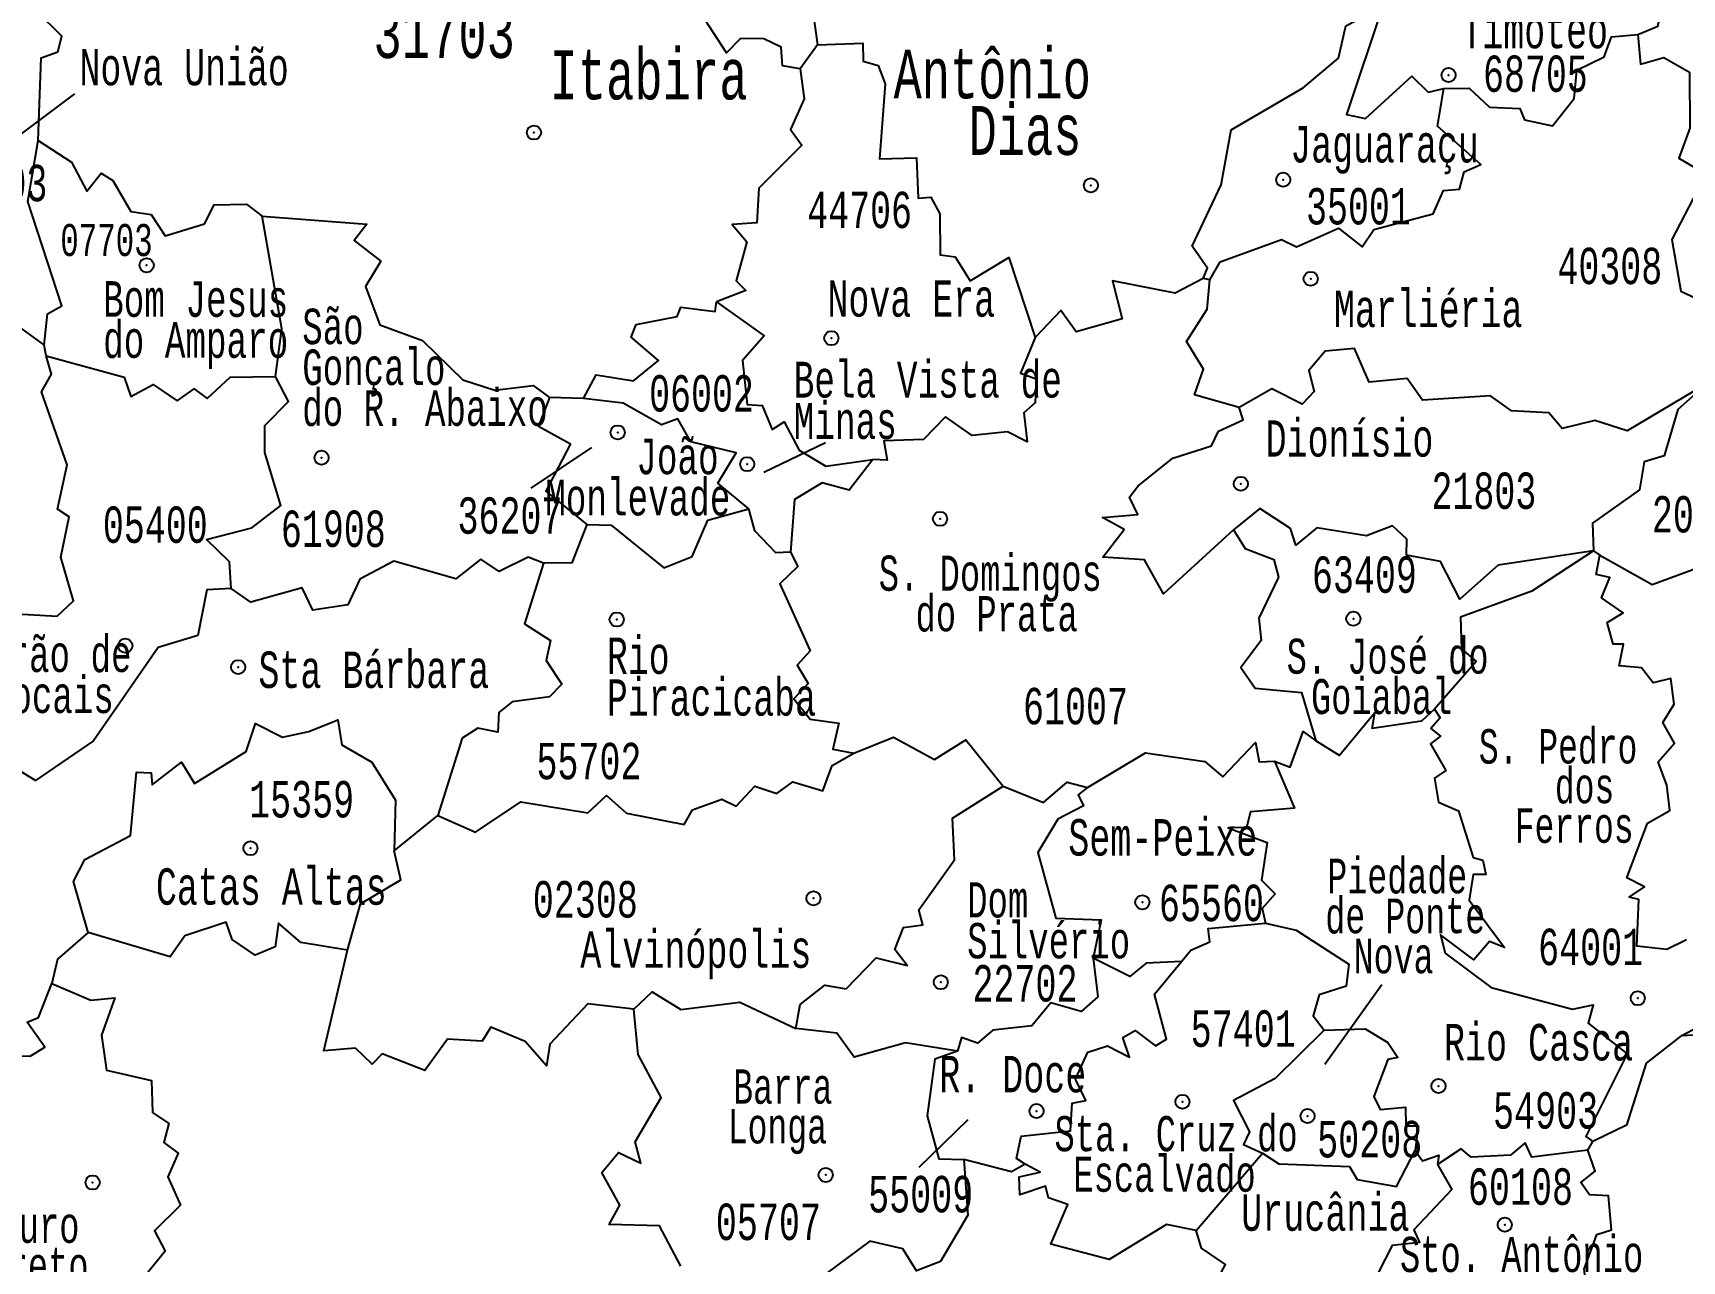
# Model space of a CAD drawing. Header units: millimetres. Extents: x 9851 to 10267, y 23387 to 23778.
# Drawn here: x 10155.29 to 10165.79, y 23521.42 to 23529.24 of the extents above; entities that cross this region are included whole.
import ezdxf
from ezdxf.enums import TextEntityAlignment as Align

# ---------------------------------------------------------------- set-up
doc = ezdxf.new("R2010")
doc.units = ezdxf.units.MM
doc.layers.add('3', color=7, linetype='Continuous')
doc.styles.add('MONOTXT', font='MONOTXT', dxfattribs={"height": 0.2})

# ---------------------------------------------------------------- blocks, each defined once
blk = doc.blocks.new('SEDE')
at = {"layer": '3', "color": 7, "linetype": 'Continuous'}
blk.add_circle((0, 0), 0.00451, dxfattribs=at)

msp = doc.modelspace()

# ---------------------------------------------------------------- linework, layer by layer
at = {"color": 7, "linetype": 'Continuous'}
for p, q in [((10160.289, 23529.16), (10160.178, 23529.007)), ((10155.002, 23528.433), (10155.558, 23528.849)), ((10162.788, 23527.664), (10162.745, 23527.672)), ((10155.376, 23527.181), (10155.364, 23527.249)), ((10158.799, 23526.91), (10158.581, 23526.916)), ((10159.947, 23526.44), (10160.34, 23526.629)), ((10158.464, 23526.338), (10158.852, 23526.597)), ((10165.232, 23525.939), (10165.272, 23525.912)), ((10157.593, 23524.029), (10157.87, 23524.254)), ((10163.52, 23522.671), (10163.883, 23523.179)), ((10161.246, 23522.317), (10160.934, 23522.014)), ((10162.701, 23521.612), (10163.123, 23522.104)), ((10165.196, 23522.123), (10165.227, 23522.178))]:
    msp.add_line(p, q, dxfattribs=at)
for points in [[(10160.178, 23529.007), (10160.066, 23529.026), (10160.057, 23529.146), (10159.946, 23529.198), (10159.799, 23529.2), (10159.709, 23529.109), (10159.461, 23529.493), (10159.386, 23529.449), (10159.302, 23529.532), (10159.157, 23529.474), (10158.821, 23529.539), (10158.74, 23529.461), (10158.683, 23529.51), (10158.769, 23529.618), (10158.731, 23529.843), (10158.848, 23529.938), (10158.603, 23529.981), (10158.423, 23530.237), (10158.574, 23530.304), (10158.749, 23530.567)], [(10161.784, 23530.492), (10161.544, 23530.485), (10161.278, 23530.33), (10160.871, 23530.315), (10160.922, 23530.135), (10160.784, 23530), (10160.604, 23530.194), (10160.645, 23530.357), (10160.587, 23530.424), (10160.284, 23530.563), (10160.179, 23530.54), (10160.199, 23530.21), (10160.108, 23530.127), (10160.203, 23530.032), (10160.301, 23529.621), (10160.237, 23529.528), (10160.289, 23529.16)], [(10165.514, 23529.226), (10165.641, 23529.28), (10165.723, 23529.634)], [(10155.326, 23528.552), (10155.344, 23529.077), (10155.45, 23529.115), (10155.476, 23529.216), (10155.317, 23529.372)], [(10162.745, 23527.672), (10162.773, 23527.739), (10162.674, 23527.878), (10162.86, 23528.269), (10162.923, 23528.62), (10163.382, 23528.886), (10163.607, 23529.076), (10163.653, 23529.281), (10163.888, 23529.403)], [(10163.888, 23529.403), (10163.658, 23528.718), (10163.778, 23528.691), (10164.075, 23528.962), (10164.178, 23528.86), (10164.277, 23528.883)], [(10160.289, 23529.16), (10160.577, 23529.171), (10160.58, 23529.056), (10160.676, 23529.028), (10160.72, 23528.912), (10160.684, 23528.435), (10160.919, 23528.441), (10160.93, 23528.185), (10161.01, 23528.19), (10161.067, 23528.085), (10161.069, 23527.823), (10161.166, 23527.81), (10161.261, 23527.659), (10161.508, 23527.806), (10161.675, 23527.297)], [(10164.277, 23528.883), (10164.439, 23528.884), (10164.569, 23528.763), (10164.763, 23528.756), (10164.792, 23528.682), (10164.969, 23528.645), (10165.109, 23528.819), (10165.124, 23528.999), (10165.3, 23529.085), (10165.346, 23529.212), (10165.514, 23529.226)], [(10165.514, 23529.226), (10165.53, 23529.037), (10165.68, 23529.08), (10165.843, 23528.987), (10165.845, 23528.631), (10165.774, 23528.439), (10165.946, 23528.338), (10165.73, 23527.922), (10165.788, 23527.592), (10165.918, 23527.53)], [(10160.178, 23529.007), (10160.203, 23528.816), (10160.117, 23528.621), (10160.189, 23528.522), (10159.915, 23528.247), (10159.902, 23528.028), (10159.746, 23528.016), (10159.838, 23527.906), (10159.77, 23527.659), (10159.832, 23527.597), (10159.645, 23527.524)], [(10162.788, 23527.664), (10162.854, 23527.779), (10163.243, 23527.921), (10163.339, 23527.875), (10163.608, 23527.994), (10163.757, 23527.875), (10163.832, 23527.984), (10164.211, 23528.084), (10164.275, 23528.234), (10164.378, 23528.241), (10164.407, 23528.352), (10164.514, 23528.399), (10164.238, 23528.642), (10164.277, 23528.883)], [(10155.364, 23527.249), (10155.385, 23527.448), (10155.476, 23527.499), (10155.259, 23528.164), (10155.326, 23528.552)], [(10155.326, 23528.552), (10155.538, 23528.414), (10155.636, 23528.229), (10155.727, 23528.343), (10155.8, 23528.296), (10155.915, 23528.1), (10156.045, 23528.08), (10156.133, 23527.945), (10156.384, 23528.02), (10156.445, 23528.142), (10156.653, 23528.147), (10156.752, 23528.069)], [(10156.836, 23527.048), (10156.877, 23527.353), (10156.752, 23528.069)], [(10156.752, 23528.069), (10157.418, 23528.019), (10157.337, 23527.914), (10157.508, 23527.783), (10157.409, 23527.621), (10157.502, 23527.378), (10157.773, 23527.279), (10158.029, 23527.028), (10158.233, 23526.961), (10158.477, 23526.991), (10158.581, 23526.916)], [(10154.462, 23527.845), (10154.73, 23527.722), (10154.832, 23527.6), (10154.712, 23527.409), (10154.745, 23527.17), (10154.812, 23527.285), (10154.936, 23527.3), (10155.034, 23527.487), (10155.364, 23527.249)], [(10162.745, 23527.672), (10162.566, 23527.579), (10162.168, 23527.658), (10162.229, 23527.416), (10161.936, 23527.333), (10161.839, 23527.469), (10161.675, 23527.297)], [(10162.975, 23526.851), (10162.689, 23526.933), (10162.747, 23527.095), (10162.639, 23527.272), (10162.771, 23527.478), (10162.788, 23527.664)], [(10158.799, 23526.91), (10158.879, 23527.06), (10159.116, 23527.022), (10159.276, 23527.15), (10159.101, 23527.299), (10159.133, 23527.381), (10159.395, 23527.43), (10159.419, 23527.491), (10159.637, 23527.462), (10159.645, 23527.524)], [(10159.645, 23527.524), (10159.949, 23527.309), (10159.81, 23527.15), (10159.84, 23526.871), (10159.936, 23526.864), (10160, 23526.712), (10160.077, 23526.76), (10160.173, 23526.581), (10160.342, 23526.478), (10160.641, 23526.52)], [(10161.675, 23527.297), (10161.581, 23527.071), (10161.681, 23527.035), (10161.675, 23526.881), (10161.602, 23526.817), (10161.625, 23526.633), (10161.499, 23526.697), (10161.273, 23526.673), (10161.105, 23526.793), (10160.963, 23526.648), (10160.711, 23526.64), (10160.733, 23526.516), (10160.641, 23526.52)], [(10165.969, 23527.271), (10165.87, 23527.142), (10165.874, 23526.958), (10165.445, 23526.703), (10165.24, 23526.77), (10165.032, 23526.717), (10164.947, 23526.818), (10164.709, 23526.831), (10164.575, 23526.927), (10164.143, 23526.898), (10164.045, 23527.036), (10163.802, 23527.014), (10163.71, 23527.227), (10163.522, 23527.21), (10163.418, 23527.087), (10163.453, 23526.954), (10163.376, 23526.873), (10163.182, 23526.971), (10162.975, 23526.851)], [(10154.372, 23525.134), (10154.513, 23525.271), (10154.744, 23525.294), (10154.792, 23525.436), (10154.953, 23525.566), (10155.147, 23525.485), (10155.187, 23525.539), (10155.446, 23525.524), (10155.551, 23525.62), (10155.469, 23525.899), (10155.522, 23526.155), (10155.449, 23526.204), (10155.51, 23526.486), (10155.346, 23526.952), (10155.41, 23527.063), (10155.376, 23527.181)], [(10155.376, 23527.181), (10155.873, 23527.045), (10155.915, 23526.921), (10156.058, 23526.998), (10156.21, 23526.895), (10156.318, 23526.97), (10156.401, 23526.908), (10156.549, 23527.044), (10156.836, 23527.048)], [(10156.554, 23525.699), (10156.543, 23525.87), (10156.398, 23526.011), (10156.686, 23526.085), (10156.871, 23526.227), (10156.769, 23526.565), (10156.768, 23526.738), (10156.92, 23526.89), (10156.836, 23527.048)], [(10166.008, 23527.051), (10165.769, 23526.838), (10165.681, 23526.543), (10165.553, 23526.505), (10165.525, 23526.328), (10165.224, 23526.116), (10165.232, 23525.939)], [(10158.581, 23526.916), (10158.512, 23526.732), (10158.715, 23526.621), (10158.558, 23526.32), (10158.82, 23526.106)], [(10159.852, 23526.207), (10159.654, 23526.37), (10159.771, 23526.563), (10159.483, 23526.633), (10159.4, 23526.78), (10159.295, 23526.742), (10159.051, 23526.879), (10158.799, 23526.91)], [(10162.938, 23526.073), (10162.493, 23525.666), (10162.372, 23525.881), (10162.105, 23525.898), (10162.241, 23526.075), (10162.104, 23526.151), (10162.33, 23526.171), (10162.276, 23526.281), (10162.331, 23526.354), (10162.551, 23526.53), (10162.798, 23526.608), (10162.842, 23526.702), (10163, 23526.774), (10162.975, 23526.851)], [(10160.641, 23526.52), (10160.49, 23526.325), (10160.318, 23526.373), (10160.142, 23526.265), (10160.116, 23525.93)], [(10165.272, 23525.912), (10165.605, 23525.725), (10165.887, 23525.828), (10165.953, 23525.708), (10166.046, 23525.705), (10166.176, 23525.794), (10166.32, 23526.112), (10166.26, 23526.26), (10166.334, 23526.366), (10166.756, 23526.22), (10166.967, 23526.3), (10167.055, 23526.264)], [(10158.82, 23526.106), (10158.974, 23526.102), (10159.309, 23525.831), (10159.49, 23525.903), (10159.591, 23526.135), (10159.852, 23526.207)], [(10160.116, 23525.93), (10160.024, 23525.926), (10159.89, 23526.066), (10159.852, 23526.207)], [(10165.232, 23525.939), (10164.623, 23525.847), (10164.379, 23525.632), (10164.256, 23525.872), (10164.04, 23525.912), (10164.042, 23526.014), (10163.95, 23526.099), (10163.786, 23526.035), (10163.469, 23526.085), (10163.336, 23525.976), (10163.302, 23526.081), (10163.105, 23526.208), (10162.938, 23526.073)], [(10158.82, 23526.106), (10158.723, 23525.862), (10158.544, 23525.86)], [(10162.938, 23526.073), (10163.013, 23525.955), (10163.195, 23525.884), (10163.224, 23525.771), (10163.099, 23525.511), (10163.115, 23525.369), (10162.984, 23525.196), (10163.076, 23525.065), (10163.372, 23525.037), (10163.463, 23524.73)], [(10158.544, 23525.86), (10158.447, 23525.899), (10158.261, 23525.808), (10158.145, 23525.886), (10157.986, 23525.762), (10157.591, 23525.874), (10157.373, 23525.758), (10157.298, 23525.595), (10157.075, 23525.561), (10157.007, 23525.704), (10156.679, 23525.613), (10156.554, 23525.699)], [(10160.116, 23525.93), (10160.164, 23525.839), (10160.048, 23525.73), (10160.241, 23525.303), (10160.159, 23525.211), (10160.229, 23525.094), (10160.137, 23524.998), (10160.242, 23524.867), (10160.424, 23524.842), (10160.386, 23524.676), (10160.521, 23524.652)], [(10165.232, 23525.939), (10164.838, 23525.682), (10164.384, 23525.516), (10164.391, 23525.315), (10164.483, 23525.235), (10164.219, 23524.931)], [(10165.823, 23523.462), (10165.698, 23523.401), (10165.507, 23523.422), (10165.519, 23523.72), (10165.459, 23523.735), (10165.557, 23523.8), (10165.444, 23523.857), (10165.576, 23524.206), (10165.718, 23524.287), (10165.699, 23524.448), (10165.642, 23524.596), (10165.747, 23524.714), (10165.672, 23524.847), (10165.745, 23524.964), (10165.724, 23525.127), (10165.611, 23525.099), (10165.536, 23525.195), (10165.395, 23525.208), (10165.423, 23525.346), (10165.356, 23525.345), (10165.319, 23525.484), (10165.421, 23525.545), (10165.282, 23525.64), (10165.335, 23525.77), (10165.249, 23525.788), (10165.272, 23525.912)], [(10158.544, 23525.86), (10158.423, 23525.475), (10158.588, 23525.368), (10158.56, 23525.242), (10158.661, 23525.091), (10158.582, 23525.009), (10158.343, 23524.977), (10158.259, 23524.909), (10158.253, 23524.785), (10158.125, 23524.81), (10158.025, 23524.746), (10157.87, 23524.254)], [(10156.554, 23525.699), (10156.4, 23525.692), (10156.342, 23525.401), (10156.09, 23525.324), (10155.677, 23524.73), (10155.308, 23524.478), (10154.961, 23524.687), (10154.813, 23524.673), (10154.863, 23524.762), (10154.821, 23524.943), (10154.594, 23524.99), (10154.372, 23525.134)], [(10155.643, 23523.509), (10155.55, 23523.834), (10155.622, 23523.974), (10155.914, 23524.128), (10155.951, 23524.531), (10156.045, 23524.525), (10156.052, 23524.449), (10156.237, 23524.593), (10156.32, 23524.457), (10156.65, 23524.662), (10156.709, 23524.84), (10156.881, 23524.754), (10157.05, 23524.79), (10157.233, 23524.863), (10157.259, 23524.705), (10157.45, 23524.593), (10157.601, 23524.351), (10157.593, 23524.029)], [(10164.219, 23524.931), (10164.135, 23524.855), (10163.821, 23524.808), (10163.838, 23524.907), (10163.614, 23524.636), (10163.463, 23524.73)], [(10164.219, 23524.931), (10164.255, 23524.877), (10164.195, 23524.809), (10164.257, 23524.76), (10164.194, 23524.711), (10164.291, 23524.54), (10164.218, 23524.492), (10164.244, 23524.34), (10164.371, 23524.285), (10164.465, 23523.988), (10164.527, 23523.971), (10164.545, 23523.878), (10164.465, 23523.878), (10164.44, 23523.716), (10164.665, 23523.413), (10164.568, 23523.453), (10164.47, 23523.335), (10164.256, 23523.495), (10164.287, 23523.378), (10164.58, 23523.16), (10165.097, 23523.021), (10165.23, 23523.049), (10165.198, 23522.933), (10165.445, 23522.738), (10165.182, 23522.21), (10165.227, 23522.178)], [(10160.521, 23524.652), (10160.772, 23524.753), (10161.033, 23524.61), (10161.233, 23524.735), (10161.472, 23524.44)], [(10163.2, 23524.6), (10163.3, 23524.563), (10163.382, 23524.789), (10163.463, 23524.73)], [(10157.87, 23524.254), (10158.11, 23524.148), (10158.399, 23524.341), (10158.825, 23524.272), (10158.945, 23524.381), (10159.072, 23524.27), (10159.44, 23524.196), (10159.493, 23524.29), (10159.68, 23524.358), (10159.771, 23524.313), (10159.889, 23524.44), (10160.029, 23524.395), (10160.131, 23524.469), (10160.323, 23524.411), (10160.383, 23524.572), (10160.521, 23524.652)], [(10162.008, 23524.433), (10162.378, 23524.653), (10162.756, 23524.599), (10162.87, 23524.5), (10163.079, 23524.72), (10163.102, 23524.595), (10163.2, 23524.6)], [(10163.2, 23524.6), (10163.327, 23524.301), (10163.047, 23524.278), (10163.022, 23524.177), (10162.904, 23524.176), (10163.153, 23524.083), (10163.116, 23523.842), (10163.203, 23523.756), (10163.121, 23523.662), (10163.142, 23523.568)], [(10160.15, 23522.898), (10160.179, 23523.051), (10160.336, 23523.175), (10160.472, 23523.151), (10160.663, 23523.348), (10160.859, 23523.3), (10160.782, 23523.401), (10160.837, 23523.542), (10160.959, 23523.559), (10160.934, 23523.654), (10161.162, 23523.973), (10161.148, 23524.238), (10161.472, 23524.44)], [(10161.472, 23524.44), (10161.729, 23524.337), (10161.878, 23524.467), (10162.008, 23524.433)], [(10162.008, 23524.433), (10161.948, 23524.385), (10161.982, 23524.316), (10161.82, 23524.231), (10161.692, 23524.018), (10161.806, 23523.601), (10162.096, 23523.591), (10162.045, 23523.347)], [(10157.296, 23523.397), (10157.378, 23523.691), (10157.634, 23523.845), (10157.593, 23524.029)], [(10157.296, 23523.397), (10156.997, 23523.446), (10156.855, 23523.569), (10156.835, 23523.419), (10156.707, 23523.365), (10156.56, 23523.465), (10156.522, 23523.576), (10156.259, 23523.489), (10156.166, 23523.355), (10155.643, 23523.509)], [(10162.608, 23523.325), (10162.667, 23523.398), (10162.788, 23523.45), (10162.777, 23523.536), (10163.142, 23523.568)], [(10163.142, 23523.568), (10163.338, 23523.524), (10163.672, 23523.308), (10163.655, 23523.168), (10163.484, 23523.112), (10163.445, 23522.979), (10163.516, 23522.887)], [(10167.642, 23523.37), (10167.293, 23523.442), (10167.176, 23523.395), (10167.056, 23523.47), (10167.07, 23523.548), (10166.893, 23523.58), (10166.75, 23523.419), (10166.551, 23523.355), (10166.566, 23523.176), (10166.441, 23523.131), (10166.363, 23522.853), (10166.128, 23522.937), (10166.069, 23522.866), (10165.789, 23522.852)], [(10155.643, 23523.509), (10155.448, 23523.339), (10155.412, 23523.185)], [(10159.12, 23523.021), (10158.825, 23523.056), (10158.583, 23522.798), (10158.562, 23522.661), (10158.427, 23522.816), (10158.208, 23522.906), (10158.154, 23522.818), (10157.933, 23522.83), (10157.788, 23522.63), (10157.515, 23522.736), (10157.452, 23522.671), (10157.347, 23522.774), (10157.144, 23522.756), (10157.296, 23523.397)], [(10162.045, 23523.347), (10162.074, 23523.099), (10161.968, 23523.007), (10161.775, 23523.061), (10161.654, 23522.916), (10161.406, 23522.887), (10161.307, 23522.806), (10161.205, 23522.841), (10161.18, 23522.754)], [(10161.611, 23522.034), (10161.557, 23522.071), (10161.585, 23522.212), (10161.9, 23522.246), (10161.91, 23522.423), (10161.998, 23522.441), (10161.933, 23522.576), (10162.01, 23522.747), (10162.135, 23522.787), (10162.276, 23522.716), (10162.234, 23522.842), (10162.312, 23522.885), (10162.442, 23522.787), (10162.512, 23522.831), (10162.436, 23523.117), (10162.608, 23523.325)], [(10162.608, 23523.325), (10162.382, 23523.315), (10162.277, 23523.23), (10162.045, 23523.347)], [(10154.563, 23522.862), (10154.929, 23522.61), (10155.059, 23522.73), (10155.274, 23522.723), (10155.368, 23522.779), (10155.256, 23522.939), (10155.327, 23522.969), (10155.412, 23523.185)], [(10155.412, 23523.185), (10155.661, 23523.078), (10155.814, 23523.093), (10155.728, 23522.856), (10155.761, 23522.634), (10156.046, 23522.568), (10156.054, 23522.363), (10156.158, 23522.293), (10156.125, 23522.172), (10156.216, 23522.105), (10156.15, 23521.954), (10156.232, 23521.774), (10156.067, 23521.611), (10156.135, 23521.481), (10156.023, 23521.345)], [(10159.12, 23523.021), (10159.236, 23523.131), (10159.419, 23523.02), (10159.794, 23523.067), (10160.15, 23522.898)], [(10159.419, 23521.385), (10159.282, 23521.642), (10158.962, 23521.65), (10159.029, 23521.773), (10158.915, 23521.982), (10159.021, 23522.109), (10159.163, 23522.042), (10159.127, 23522.176), (10159.293, 23522.459), (10159.147, 23522.733), (10159.12, 23523.021)], [(10161.18, 23522.754), (10160.85, 23522.807), (10160.523, 23522.715), (10160.412, 23522.868), (10160.15, 23522.898)], [(10163.516, 23522.887), (10163.203, 23522.58), (10162.938, 23522.439), (10163.04, 23522.241), (10163.002, 23522.159), (10163.123, 23522.104)], [(10163.516, 23522.887), (10163.777, 23522.896), (10163.921, 23522.81), (10163.984, 23522.714), (10163.922, 23522.702), (10163.832, 23522.466), (10163.872, 23522.383), (10164.033, 23522.398), (10164.035, 23522.279), (10164.114, 23522.279), (10164.095, 23522.121)], [(10165.789, 23522.852), (10165.567, 23522.677), (10165.442, 23522.282), (10165.227, 23522.178)], [(10165.789, 23522.852), (10165.902, 23522.912)], [(10161.18, 23522.754), (10161.036, 23522.704), (10160.987, 23522.343), (10161.062, 23522.069), (10161.221, 23522.065)], [(10163.123, 23522.104), (10163.226, 23522.037), (10163.678, 23522.019), (10163.726, 23521.937), (10163.976, 23521.893), (10164.095, 23522.121)], [(10164.095, 23522.121), (10164.142, 23522.056), (10164.247, 23522.091), (10164.237, 23522.032)], [(10165.196, 23522.123), (10164.838, 23522.079), (10164.795, 23522.171), (10164.703, 23522.091), (10164.452, 23522.079), (10164.388, 23522.133), (10164.237, 23522.032)], [(10165.316, 23521.195), (10165.188, 23521.237), (10165.171, 23521.367), (10165.253, 23521.587), (10165.345, 23521.617), (10165.327, 23521.834), (10165.205, 23521.84), (10165.151, 23521.918), (10165.241, 23521.99), (10165.196, 23522.123)], [(10161.221, 23522.065), (10161.247, 23521.711), (10161.073, 23521.415), (10160.919, 23521.356), (10160.832, 23521.495), (10160.622, 23521.545), (10160.342, 23521.336), (10160.597, 23521.061), (10160.51, 23520.9), (10160.51, 23520.69)], [(10161.611, 23522.034), (10161.524, 23521.985), (10161.221, 23522.065)], [(10162.701, 23521.612), (10162.511, 23521.651), (10162.146, 23521.428), (10161.774, 23521.526), (10161.884, 23521.777), (10161.76, 23521.82), (10161.741, 23521.894), (10161.578, 23521.84), (10161.573, 23521.954), (10161.707, 23521.983), (10161.611, 23522.034)], [(10164.237, 23522.032), (10164.329, 23521.874), (10164.087, 23521.617), (10164.123, 23521.535), (10163.948, 23521.517), (10163.861, 23521.348)], [(10162.877, 23521.141), (10162.832, 23521.294), (10162.888, 23521.395), (10162.735, 23521.5), (10162.701, 23521.612)]]:
    msp.add_lwpolyline(points, dxfattribs=at)
for p in [(10164.308, 23528.968), (10158.483, 23528.602), (10163.255, 23528.302), (10162.03, 23528.266), (10156.016, 23527.757), (10163.43, 23527.671), (10160.377, 23527.293), (10159.016, 23526.693), (10157.13, 23526.532), (10159.841, 23526.491), (10162.985, 23526.366), (10161.069, 23526.143), (10159.01, 23525.502), (10163.702, 23525.507), (10155.88, 23525.335), (10156.599, 23525.199), (10156.677, 23524.046), (10160.263, 23523.727), (10162.358, 23523.702), (10161.074, 23523.193), (10165.513, 23523.091), (10164.244, 23522.532), (10162.613, 23522.432), (10161.684, 23522.373), (10163.41, 23522.341), (10155.672, 23521.918), (10160.341, 23521.966), (10164.666, 23521.649)]:
    msp.add_point(p, dxfattribs=at)

# ---------------------------------------------------------------- block references
for p, xscale, yscale, zscale, rotation in [((10164.308, 23528.968), 10.00002295998422, 10.00002295998422, 10, 1.770260073012493), ((10158.483, 23528.602), 10.00001722151099, 10.00001722151099, 10, 1.62505579917316), ((10162.03, 23528.266), 10, 10, 10, 1.714475074339647), ((10163.255, 23528.302), 9.99998036728951, 9.99998036728951, 10, 1.744909187103007), ((10156.016, 23527.757), 10, 10, 10, 1.562336448340798), ((10163.43, 23527.671), 10, 10, 10, 1.74997612239474), ((10160.377, 23527.293), 9.999981873796388, 9.999981873796388, 10, 1.673640219435916), ((10159.016, 23526.693), 10.00000000000001, 10.00000000000001, 10.00000000000001, 1.639205902516431), ((10157.13, 23526.532), 9.999989609507784, 9.999989609507784, 10, 1.590895794250876), ((10159.841, 23526.491), 10, 10, 10, 1.66029009920066), ((10162.985, 23526.366), 10, 10, 10, 1.740100805650446), ((10161.069, 23526.143), 9.999981764941923, 9.999981764941923, 10, 1.691790818803758), ((10159.01, 23525.502), 10.00000000000001, 10.00000000000001, 10.00000000000001, 1.639205902516431), ((10163.702, 23525.507), 10, 10, 10, 1.759051391272494), ((10155.88, 23525.335), 10.00001842909732, 10.00001842909732, 10, 1.558061893364452), ((10156.599, 23525.199), 10.0000144921355, 10.0000144921355, 10, 1.576745800750457), ((10156.677, 23524.046), 10.00002218391142, 10.00002218391142, 10, 1.578346019377312), ((10160.263, 23523.727), 10.00001890527964, 10.00001890527964, 10, 1.6717655942834), ((10162.358, 23523.702), 10.00001987575042, 10.00001987575042, 10, 1.725950501036358), ((10161.074, 23523.193), 9.999987265777273, 9.999987265777273, 10, 1.692857573832658), ((10165.513, 23523.091), 10, 10, 10, 1.807636142738213), ((10164.244, 23522.532), 10, 10, 10, 1.77533518343047), ((10161.684, 23522.373), 9.999978492043201, 9.999978492043201, 10, 1.70914135729771), ((10162.613, 23522.432), 10.00001127801138, 10.00001127801138, 10, 1.733158988005569), ((10163.41, 23522.341), 9.999982157641991, 9.999982157641991, 10, 1.753984481471835), ((10160.341, 23521.966), 9.999983233935009, 9.999983233935009, 10, 1.673906910782574), ((10155.672, 23521.918), 9.999981802347094, 9.999981802347094, 10, 1.550327403064756), ((10164.666, 23521.649), 10.00002092959637, 10.00002092959637, 10, 1.787077197216512)]:
    msp.add_blockref('SEDE', p, dxfattribs=dict(at, xscale=xscale, yscale=yscale, zscale=zscale, rotation=rotation))

# ---------------------------------------------------------------- texts
at = {"color": 7, "linetype": 'Continuous', "style": 'MONOTXT'}
for s, height, rotation, width, p in [('31703', 0.3123, 360, 0.666664, (10157.911, 23529.233)), ('36603', 0.2312, 0, 0.666675, (10155.05, 23528.281)), ('44706', 0.2312, 0, 0.666667, (10160.557, 23528.11)), ('35001', 0.2312, 360, 0.666667, (10163.734, 23528.133)), ('40308', 0.2313, 0, 0.666671, (10165.335, 23527.753)), ('06002', 0.2314, 0, 0.666667, (10159.55, 23526.942)), ('21803', 0.2315, 360, 0.666667, (10164.533, 23526.322)), ('61908', 0.2315, 360, 0.666671, (10157.205, 23526.08)), ('36207', 0.2315, 360, 0.666663, (10158.33, 23526.164)), ('20003', 0.2315, 0, 0.666671, (10165.937, 23526.172)), ('63409', 0.2316, 0, 0.666671, (10163.772, 23525.788)), ('61007', 0.2317, 0, 0.666659, (10161.932, 23524.951)), ('55702', 0.2317, 0, 0.666663, (10158.833, 23524.601)), ('Sem-Peixe', 0.2318, 360, 0.666679, (10162.488, 23524.125)), ('02308', 0.2319, 360, 0.666659, (10158.81, 23523.721)), ('65560', 0.2319, 360, 0.666683, (10162.798, 23523.698)), ('64001', 0.2319, 360, 0.666671, (10165.213, 23523.418)), ('22702', 0.2319, 360, 0.666667, (10161.61, 23523.186)), ('50208', 0.2321, 360, 0.666659, (10163.806, 23522.194)), ('60108', 0.2321, 360, 0.666671, (10164.766, 23521.892)), ('55009', 0.2321, 360, 0.666667, (10160.946, 23521.844)), ('05707', 0.2322, 360, 0.666659, (10159.976, 23521.668))]:
    msp.add_text(s, height=height, rotation=rotation, dxfattribs=dict(at, width=width)).set_placement(p, align=Align.MIDDLE)
for s, height, rotation, width, p in [('Tim%%243teo', 0.23107, 360, 0.666671, (10164.39, 23529.139)), ('Itabira', 0.3123, 0, 0.666664, (10158.582, 23528.813)), ('Jaguara%%231u', 0.23117, 360, 0.666667, (10163.3, 23528.412)), ('Bom Jesus ', 0.227, 359.9938, 0.666667, (10155.739, 23527.429)), ('Nova Era', 0.2313, 360, 0.666667, (10160.352, 23527.43)), ('S%%227o ', 0.2258, 359.9956, 0.666683, (10157.007, 23527.255)), ('do Amparo', 0.227, 359.9938, 0.666667, (10155.739, 23527.168)), ('Gon%%231alo ', 0.22584, 359.9956, 0.666683, (10157.007, 23526.995)), ('Bela Vista de ', 0.22773, 359.9935, 0.666675, (10160.137, 23526.915)), ('do R. Abaixo', 0.22584, 359.9956, 0.666683, (10157.007, 23526.735)), ('Minas', 0.2277, 359.9935, 0.666675, (10160.137, 23526.652)), ('Dion%%237sio', 0.23144, 360, 0.666667, (10163.143, 23526.539)), ('15359', 0.2316, 360, 0.666671, (10156.669, 23524.242)), ('Dom ', 0.2249, 359.9989, 0.666663, (10161.242, 23523.605)), ('Silv%%233rio', 0.22486, 359.9989, 0.666663, (10161.242, 23523.345))]:
    msp.add_text(s, height=height, rotation=rotation, dxfattribs=dict(at, width=width)).set_placement(p)
for s, height, width, p in [('Nova Uni%%227o', 0.23111, 0.666663, (10155.588, 23528.903)), ('Rio Casca', 0.232, 0.666671, (10164.279, 23522.695))]:
    msp.add_text(s, height=height, dxfattribs=dict(at, width=width)).set_placement(p)
for s, height, rotation, width, p in [('Ant%%244nio ', 0.31126, 359.9917, 0.666664, (10162.21, 23528.819)), ('Dias', 0.3113, 359.9917, 0.666664, (10161.97, 23528.46)), ('S. Pedro ', 0.2188, 0.0541, 0.666679, (10165.637, 23524.586)), ('dos ', 0.2188, 0.0541, 0.666679, (10165.49, 23524.333)), ('Ferros', 0.2188, 0.0541, 0.666679, (10165.487, 23524.081)), ('Barra ', 0.2189, 0.0532, 0.666671, (10160.51, 23522.42)), ('Longa', 0.2189, 0.0532, 0.666671, (10160.349, 23522.167))]:
    msp.add_text(s, height=height, rotation=rotation, dxfattribs=dict(at, width=width)).set_placement(p, align=Align.RIGHT)
for s, height, width, p in [('68705', 0.2311, 0.666663, (10164.861, 23528.977)), ('07703', 0.2039, 0.666671, (10155.76, 23527.918)), ('05400', 0.2315, 0.666667, (10156.071, 23526.106)), ('57401', 0.232, 0.666667, (10163, 23522.898)), ('54903', 0.2321, 0.666667, (10164.926, 23522.377))]:
    msp.add_text(s, height=height, dxfattribs=dict(at, width=width)).set_placement(p, align=Align.MIDDLE)
at = {"color": 7, "linetype": 'Continuous', "style": 'MONOTXT', "width": 0.666667}
for s, height, rotation, p in [('Marli%%233ria', 0.23129, 0, (10163.578, 23527.595)), ('Rio ', 0.2309, 359.9944, (10158.947, 23525.387)), ('Piracicaba', 0.2309, 359.9944, (10158.947, 23525.121))]:
    msp.add_text(s, height=height, rotation=rotation, dxfattribs=at).set_placement(p, align=Align.TOP_LEFT)
at = {"color": 7, "linetype": 'Continuous', "style": 'MONOTXT'}
for s, height, rotation, width, p in [('Jo%%227o ', 0.2271, 359.9935, 0.666667, (10159.79, 23526.654)), ('Monlevade', 0.2271, 359.9935, 0.666667, (10159.734, 23526.392)), ('Bar%%227o de ', 0.22616, 359.995, 0.666663, (10156.05, 23525.394)), ('Cocais', 0.2262, 359.995, 0.666663, (10155.807, 23525.133)), ('Alvin%%243polis', 0.23189, 360, 0.666667, (10160.25, 23523.517)), ('R. Doce', 0.232, 0, 0.666663, (10162.001, 23522.724)), ('Ouro ', 0.2233, 0.0067, 0.666667, (10155.717, 23521.757)), ('Preto', 0.2233, 0.0067, 0.666667, (10155.646, 23521.5))]:
    msp.add_text(s, height=height, rotation=rotation, dxfattribs=dict(at, width=width)).set_placement(p, align=Align.TOP_RIGHT)
for s, height, rotation, width, p in [('S. Domingos ', 0.22388, 0.0009, 0.666667, (10161.454, 23525.909)), ('do Prata', 0.2239, 0.0009, 0.666667, (10161.43, 23525.651)), ('S. Jos%%233 do ', 0.22278, 0.0074, 0.666679, (10163.984, 23525.38)), ('Goiabal', 0.2228, 0.0074, 0.666679, (10163.882, 23525.123)), ('Sta. Cruz do ', 0.2237, 0.0028, 0.666679, (10162.637, 23522.341)), ('Escalvado', 0.2237, 0.0028, 0.666679, (10162.499, 23522.083)), ('Sto. Ant%%244nio ', 0.22382, 0.0024, 0.666679, (10164.838, 23521.572))]:
    msp.add_text(s, height=height, rotation=rotation, dxfattribs=dict(at, width=width)).set_placement(p, align=Align.TOP_CENTER)
at = {"color": 7, "linetype": 'Continuous', "style": 'MONOTXT', "width": 0.666671}
for s, p in [('Sta B%%225rbara', (10156.728, 23525.298)), ('Catas Altas', (10156.075, 23523.918))]:
    msp.add_text(s, height=0.23163, dxfattribs=at).set_placement(p, align=Align.TOP_LEFT)
at = {"color": 7, "linetype": 'Continuous', "style": 'MONOTXT', "width": 0.666679}
for s, p in [('Piedade ', (10164.045, 23523.759)), ('de Ponte ', (10164.096, 23523.505)), ('Nova', (10163.958, 23523.25))]:
    msp.add_text(s, height=0.2207, rotation=0.0255, dxfattribs=at).set_placement(p, align=Align.CENTER)
at = {"color": 7, "linetype": 'Continuous', "style": 'MONOTXT', "width": 0.666667}
msp.add_text('Uruc%%226nia', height=0.23213, dxfattribs=at).set_placement((10164.059, 23521.843), align=Align.TOP_RIGHT)

doc.saveas('drawing.dxf')
